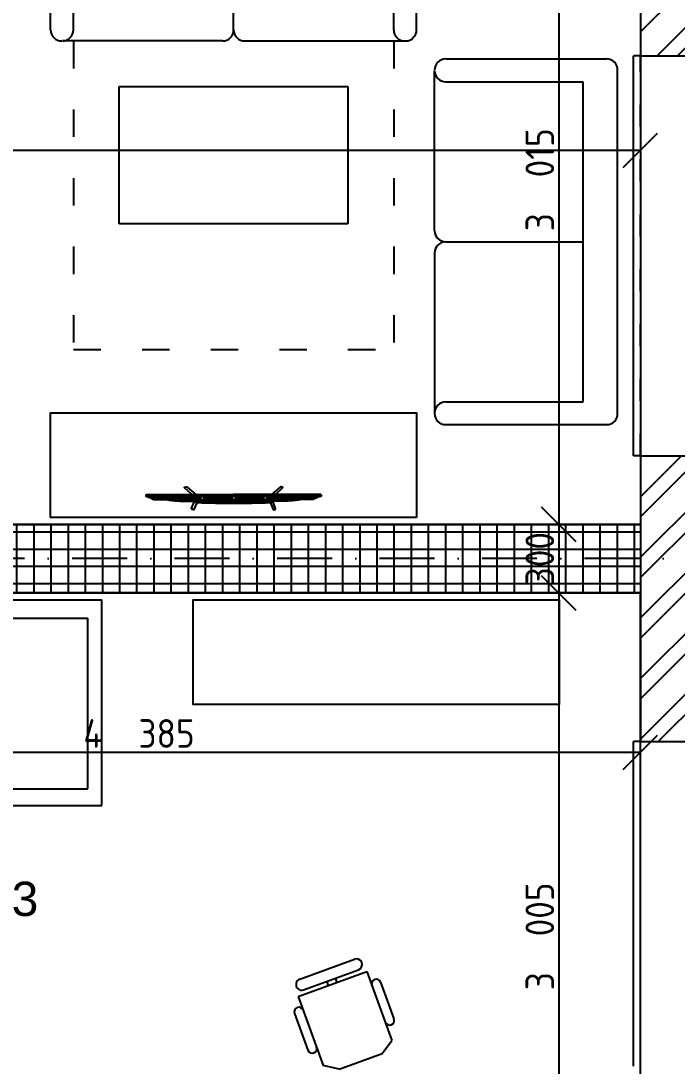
# Model space of a CAD drawing. Extents: x 4511820 to 5180432, y -1526536 to -944957.
# Drawn here: x 5153194 to 5156063, y -1214904 to -1210332 of the extents above; entities that cross this region are included whole.
import ezdxf

# ---------------------------------------------------------------- set-up
doc = ezdxf.new("R2010")
doc.units = 0
doc.header["$MEASUREMENT"] = 0
doc.linetypes.add('ACAD_ISO03W100', pattern=[30, 12, -18])
doc.linetypes.add('BODKOCIARKOVANA_3', pattern=[5.6, 3, -1.3, 0, -1.3])
doc.layers.get('0').update_dxf_attribs({"linetype": 'CONTINUOUS'})
doc.layers.get('Defpoints').update_dxf_attribs({"color": 61, "linetype": 'CONTINUOUS'})
for name, color, linetype in [('KÓTY', 4, 'CONTINUOUS'), ('MÚRY', 1, 'CONTINUOUS'), ('osi', 253, 'CONTINUOUS'), ('Plochy', 41, 'CONTINUOUS'), ('POPIS', 7, 'CONTINUOUS'), ('TENKÁ', 7, 'CONTINUOUS'), ('ZARIADENIE', 47, 'CONTINUOUS'), ('ŠRAFY', 82, 'CONTINUOUS')]:
    doc.layers.add(name, color=color, linetype=linetype)
doc.styles.add('ARIAL', font='arial.ttf')
doc.styles.add('STYLE1', font='isocp.shx')
doc.dimstyles.new('STANDARD-50', dxfattribs={"dimtxt": 125, "dimasz": 150, "dimexe": 10, "dimexo": 200, "dimgap": 20, "dimtad": 1, "dimdsep": 46, "dimlunit": 6, "dimtxsty": 'STYLE1', "dimblk1": 'OBLIQUE', "dimblk2": 'OBLIQUE', "dimsah": 1, "dimcen": 2.5, "dimse1": 1, "dimse2": 1, "dimadec": 0, "dimazin": 0, "dimtfac": 1, "dimtmove": 1, "dimatfit": 3, "dimldrblk": 'OBLIQUE', "dimfxl": 1, "dimtolj": 1, "dimtzin": 0, "dimarcsym": 0})
pattern_1 = [(45, (584112, 2493.08), (-132.5825215, 132.5825215), []), (45, (584200.39, 2493.08), (-132.5825215, 132.5825215), [])]

# ---------------------------------------------------------------- blocks, each defined once
blk = doc.blocks.new('_OBLIQUE')
at = {"color": 0, "linetype": 'ByBlock'}
blk.add_line((-0.5, -0.5), (0.5, 0.5), dxfattribs=at)
blk = doc.blocks.new('*D13709')
at = {"layer": 'Defpoints', "color": 0}
for p in [(5155902.5, -1212834.2), (5159049, -1212834.2), (5155902.5, -1218954.2)]:
    blk.add_point(p, dxfattribs=at)
at = {"layer": 'KÓTY', "color": 0, "lineweight": -2}
blk.add_line((5159049, -1218954.2), (5159049, -1212834.2), dxfattribs=at)
at = {"layer": 'KÓTY', "color": 0, "linetype": 'ByBlock', "lineweight": -2, "xscale": 150, "yscale": 150, "zscale": 150}
for p, rotation in [((5159049, -1212834.2), 90), ((5159049, -1218954.2), 270)]:
    blk.add_blockref('_OBLIQUE', p, dxfattribs=dict(at, rotation=rotation))
at = {"layer": 'KÓTY', "color": 0, "insert": (5158966.5, -1215894.2), "char_height": 125, "attachment_point": 5, "rotation": 90, "style": 'STYLE1'}
blk.add_mtext('\\A1;6ﾠ120', dxfattribs=at)
blk = doc.blocks.new('*D13710')
at = {"layer": 'Defpoints', "color": 0}
for p in [(5155902.5, -1212534.2), (5159049, -1212534.2), (5155902.5, -1212834.2)]:
    blk.add_point(p, dxfattribs=at)
at = {"layer": 'KÓTY', "color": 0, "lineweight": -2}
blk.add_line((5159049, -1212834.2), (5159049, -1212534.2), dxfattribs=at)
at = {"layer": 'KÓTY', "color": 0, "linetype": 'ByBlock', "lineweight": -2, "xscale": 150, "yscale": 150, "zscale": 150}
for p, rotation in [((5159049, -1212534.2), 90), ((5159049, -1212834.2), 270)]:
    blk.add_blockref('_OBLIQUE', p, dxfattribs=dict(at, rotation=rotation))
at = {"layer": 'KÓTY', "color": 0, "insert": (5158966.5, -1212684.2), "char_height": 125, "attachment_point": 5, "rotation": 90, "style": 'STYLE1'}
blk.add_mtext('\\A1;300', dxfattribs=at)
blk = doc.blocks.new('*D13711')
at = {"layer": 'Defpoints', "color": 0}
for p in [(5155902.5, -1206194.2), (5159049, -1206194.2), (5155902.5, -1212534.2)]:
    blk.add_point(p, dxfattribs=at)
at = {"layer": 'KÓTY', "color": 0, "lineweight": -2}
blk.add_line((5159049, -1212534.2), (5159049, -1206194.2), dxfattribs=at)
at = {"layer": 'KÓTY', "color": 0, "linetype": 'ByBlock', "lineweight": -2, "xscale": 150, "yscale": 150, "zscale": 150}
for p, rotation in [((5159049, -1206194.2), 90), ((5159049, -1212534.2), 270)]:
    blk.add_blockref('_OBLIQUE', p, dxfattribs=dict(at, rotation=rotation))
at = {"layer": 'KÓTY', "color": 0, "insert": (5158966.5, -1209364.2), "char_height": 125, "attachment_point": 5, "rotation": 90, "style": 'STYLE1'}
blk.add_mtext('\\A1;6ﾠ340', dxfattribs=at)
blk = doc.blocks.new('*D27192')
at = {"layer": 'Defpoints', "color": 0}
for p in [(5155902.5, -1206194.2), (5159049, -1206194.2), (5155902.5, -1212534.2)]:
    blk.add_point(p, dxfattribs=at)
at = {"layer": 'KÓTY', "color": 0, "lineweight": -2}
blk.add_line((5159049, -1212534.2), (5159049, -1206194.2), dxfattribs=at)
at = {"layer": 'KÓTY', "color": 0, "linetype": 'ByBlock', "lineweight": -2, "xscale": 150, "yscale": 150, "zscale": 150}
for p, rotation in [((5159049, -1206194.2), 90), ((5159049, -1212534.2), 270)]:
    blk.add_blockref('_OBLIQUE', p, dxfattribs=dict(at, rotation=rotation))
at = {"layer": 'KÓTY', "color": 0, "insert": (5158966.5, -1209364.2), "char_height": 125, "attachment_point": 5, "rotation": 90, "style": 'STYLE1'}
blk.add_mtext('\\A1;6ﾠ340', dxfattribs=at)
blk = doc.blocks.new('konf stol')
at = {"layer": 'ZARIADENIE', "color": 45, "ltscale": 0.25}
for p, q in [((4451679, -1342280.2), (4451679, -1341280.2)), ((4451679, -1341280.2), (4452279, -1341280.2)), ((4452279, -1341280.2), (4452279, -1342280.2)), ((4452279, -1342280.2), (4451679, -1342280.2))]:
    blk.add_line(p, q, dxfattribs=at)
blk = doc.blocks.new('JEDNOPOSTEL')
at = {"layer": 'ZARIADENIE', "ltscale": 0.25}
for p, q in [((4449069, -1322230.2), (4447069, -1322230.2)), ((4447069, -1323130.2), (4447069, -1322230.2)), ((4449069, -1322230.2), (4449069, -1323130.2)), ((4449069, -1323130.2), (4447069, -1323130.2)), ((4448913, -1323349.6), (4448929.1, -1323317.4))]:
    blk.add_line(p, q, dxfattribs=at)
at = {"layer": 'ZARIADENIE', "color": 76, "ltscale": 0.25}
for p, q in [((4448390.6, -1322311.3), (4447130.6, -1322311.3)), ((4447130.6, -1323056.9), (4447130.6, -1322311.3)), ((4448540.6, -1322461.3), (4448390.6, -1322311.3)), ((4448390.6, -1322461.3), (4448390.6, -1322311.3)), ((4448992.6, -1322311.3), (4448623.3, -1322311.3)), ((4448623.3, -1323056.9), (4448623.3, -1322311.3)), ((4448992.6, -1323056.9), (4448992.6, -1322311.3)), ((4448540.6, -1322461.3), (4448390.6, -1322461.3)), ((4448540.6, -1323056.9), (4448540.6, -1322461.3)), ((4448540.6, -1323056.9), (4447130.6, -1323056.9)), ((4448992.6, -1323056.9), (4448623.3, -1323056.9))]:
    blk.add_line(p, q, dxfattribs=at)
at = {"layer": 'ZARIADENIE'}
blk.add_lwpolyline([(4448669, -1323160.2), (4448669, -1323560.2), (4449069, -1323560.2), (4449069, -1323160.2)], close=True, dxfattribs=at)
at = {"layer": 'ZARIADENIE', "ltscale": 0.25}
for centre, radius in [((4448929.1, -1323317.4), 69.7), ((4448913, -1323349.6), 51.9)]:
    blk.add_circle(centre, radius, dxfattribs=at)
blk = doc.blocks.new('Tv06_top_cad-block.com')
at = {"color": 0}
for points in [[(-161.1, -3.4), (-173.3, 26.2, 0.359324), (-175.3, 27.3, 0.097501), (-182.8, 24.2, 0.350578), (-183.5, 22.1), (-171.1, -10.4)], [(161.1, -3.4), (173.3, 26.2, -0.359324), (175.3, 27.3, -0.097501), (182.8, 24.2, -0.350578), (183.5, 22.1), (171.1, -10.4)], [(-381.9, -38.8, -0.13121), (-383.2, -32.7, -0.169032), (-383, -32.3), (-381.8, -31.1, -0.205713), (-381.3, -30.9), (-378.5, -30.9, 0.118206), (-376.2, -30.4), (-351.4, -18.4, -0.105648), (-345.8, -17), (0, -17)], [(-339.3, -21.2), (-339.3, -21.2, 0.099639), (-344.3, -22.2), (-349.2, -24.6, 0.215889), (-350.7, -26.3, 0.476075), (-349.4, -28, 0.244765)], [(-295.5, -17), (-282, -15, -0.02037), (-255.8, -12, -0.012056), (-227.2, -10.7), (-169.3, -10.7)], [(-182.5, -38.8), (-214.4, -69.1, 0.250582), (-215, -71, 0.266718), (-214.3, -71.9, 0.084688)], [(-214.3, -71.9), (-207.3, -73.1, 0.211205), (-203.3, -72.1), (-165.2, -38.8)], [(-181.8, -17), (-178.5, -14, -0.213415), (-177.3, -13.6), (0, -13.6)], [(-172.1, -13.6, -0.072098), (-159.2, -3, -0.121861), (-158.4, -2.8)], [(-170.1, -10.6, -0.053076), (-160.2, -2.9), (-158.4, -2.8)], [(-147.6, -13.6), (-147.6, -7.5, -0.414214), (-147.4, -7.3), (-146.5, -7.3, -0.414214), (-146.3, -7.5), (-146.3, -13.6)], [(-146.8, -28, 0.414214), (-145, -26.2), (-145, -23, 0.414214), (-146.8, -21.2)], [(-143.9, -13.6), (-143.9, -7.5, -0.414214), (-143.7, -7.3), (-142.7, -7.3, -0.414214), (-142.6, -7.5), (-142.6, -13.6)], [(-140.2, -13.6), (-140.2, -7.5, -0.414214), (-140, -7.3), (-139, -7.3, -0.414214), (-138.8, -7.5), (-138.8, -13.6)], [(-136.4, -13.6), (-136.4, -7.5, -0.414214), (-136.3, -7.3), (-135.3, -7.3, -0.414214), (-135.1, -7.5), (-135.1, -13.6)], [(-132.7, -13.6), (-132.7, -7.5, -0.414214), (-132.5, -7.3), (-131.6, -7.3, -0.414214), (-131.4, -7.5), (-131.4, -13.6)], [(-128.8, -28, -0.414214), (-130.6, -26.2), (-130.6, -23, -0.414214), (-128.8, -21.2)], [(-129, -13.6), (-129, -7.5, -0.414214), (-128.8, -7.3), (-127.9, -7.3, -0.414214), (-127.7, -7.5), (-127.7, -13.6)], [(-125.3, -13.6), (-125.3, -7.5, -0.414214), (-125.1, -7.3), (-124.1, -7.3, -0.414214), (-124, -7.5), (-124, -13.6)], [(-121.6, -13.6), (-121.6, -7.5, -0.414214), (-121.4, -7.3), (-120.4, -7.3, -0.414214), (-120.2, -7.5), (-120.2, -13.6)], [(-117.8, -13.6), (-117.8, -7.5, -0.414214), (-117.7, -7.3), (-116.7, -7.3, -0.414214), (-116.5, -7.5), (-116.5, -13.6)], [(-114.1, -13.6), (-114.1, -7.5, -0.414214), (-113.9, -7.3), (-113, -7.3, -0.414214), (-112.8, -7.5), (-112.8, -13.6)], [(-110.4, -13.6), (-110.4, -7.5, -0.414214), (-110.2, -7.3), (-109.3, -7.3, -0.414214), (-109.1, -7.5), (-109.1, -13.6)], [(-106.7, -13.6), (-106.7, -7.5, -0.414214), (-106.5, -7.3), (-105.5, -7.3, -0.414214), (-105.4, -7.5), (-105.4, -13.6)], [(-103, -13.6), (-103, -7.5, -0.414214), (-102.8, -7.3), (-101.8, -7.3, -0.414214), (-101.6, -7.5), (-101.6, -13.6)], [(-99.2, -13.6), (-99.2, -7.5, -0.414214), (-99.1, -7.3), (-98.1, -7.3, -0.414214), (-97.9, -7.5), (-97.9, -13.6)], [(-95.5, -13.6), (-95.5, -7.5, -0.414214), (-95.3, -7.3), (-94.4, -7.3, -0.414214), (-94.2, -7.5), (-94.2, -13.6)], [(-91.8, -13.6), (-91.8, -7.5, -0.414214), (-91.6, -7.3), (-90.7, -7.3, -0.414214), (-90.5, -7.5), (-90.5, -13.6)], [(-88.1, -13.6), (-88.1, -7.5, -0.414214), (-87.9, -7.3), (-86.9, -7.3, -0.414214), (-86.8, -7.5), (-86.8, -13.6)], [(-84.4, -13.6), (-84.4, -7.5, -0.414214), (-84.2, -7.3), (-83.2, -7.3, -0.414214), (-83, -7.5), (-83, -13.6)], [(-80.6, -13.6), (-80.6, -7.5, -0.414214), (-80.5, -7.3), (-79.5, -7.3, -0.414214), (-79.3, -7.5), (-79.3, -13.6)], [(-76.9, -13.6), (-76.9, -7.5, -0.414214), (-76.7, -7.3), (-75.8, -7.3, -0.414214), (-75.6, -7.5), (-75.6, -13.6)], [(-73.2, -13.6), (-73.2, -7.5, -0.414214), (-73, -7.3), (-72.1, -7.3, -0.414214), (-71.9, -7.5), (-71.9, -13.6)], [(-69.5, -13.6), (-69.5, -7.5, -0.414214), (-69.3, -7.3), (-68.3, -7.3, -0.414214), (-68.2, -7.5), (-68.2, -13.6)], [(-65.8, -13.6), (-65.8, -7.5, -0.414214), (-65.6, -7.3), (-64.6, -7.3, -0.414214), (-64.4, -7.5), (-64.4, -13.6)], [(-62, -13.6), (-62, -7.5, -0.414214), (-61.9, -7.3), (-60.9, -7.3, -0.414214), (-60.7, -7.5), (-60.7, -13.6)], [(-58.3, -13.6), (-58.3, -7.5, -0.414214), (-58.1, -7.3), (-57.2, -7.3, -0.414214), (-57, -7.5), (-57, -13.6)], [(-54.6, -13.6), (-54.6, -7.5, -0.414214), (-54.4, -7.3), (-53.5, -7.3, -0.414214), (-53.3, -7.5), (-53.3, -13.6)], [(-50.9, -13.6), (-50.9, -7.5, -0.414214), (-50.7, -7.3), (-49.7, -7.3, -0.414214), (-49.6, -7.5), (-49.6, -13.6)], [(-47.2, -13.6), (-47.2, -7.5, -0.414214), (-47, -7.3), (-46, -7.3, -0.414214), (-45.8, -7.5), (-45.8, -13.6)], [(-43.4, -13.6), (-43.4, -7.5, -0.414214), (-43.3, -7.3), (-42.3, -7.3, -0.414214), (-42.1, -7.5), (-42.1, -13.6)], [(-39.7, -13.6), (-39.7, -7.5, -0.414214), (-39.5, -7.3), (-38.6, -7.3, -0.414214), (-38.4, -7.5), (-38.4, -13.6)], [(-36, -13.6), (-36, -7.5, -0.414214), (-35.8, -7.3), (-34.9, -7.3, -0.414214), (-34.7, -7.5), (-34.7, -13.6)], [(-32.3, -13.6), (-32.3, -7.5, -0.414214), (-32.1, -7.3), (-31.1, -7.3, -0.414214), (-31, -7.5), (-31, -13.6)], [(-28.6, -13.6), (-28.6, -7.5, -0.414214), (-28.4, -7.3), (-27.4, -7.3, -0.414214), (-27.2, -7.5), (-27.2, -13.6)], [(-24.8, -13.6), (-24.8, -7.5, -0.414214), (-24.7, -7.3), (-23.7, -7.3, -0.414214), (-23.5, -7.5), (-23.5, -13.6)], [(-21.1, -13.6), (-21.1, -7.5, -0.414214), (-20.9, -7.3), (-20, -7.3, -0.414214), (-19.8, -7.5), (-19.8, -13.6)], [(-17.4, -13.6), (-17.4, -7.5, -0.414214), (-17.2, -7.3), (-16.3, -7.3, -0.414214), (-16.1, -7.5), (-16.1, -13.6)], [(-13.7, -13.6), (-13.7, -7.5, -0.414214), (-13.5, -7.3), (-12.5, -7.3, -0.414214), (-12.4, -7.5), (-12.4, -13.6)], [(-10, -13.6), (-10, -7.5, -0.414214), (-9.8, -7.3), (-8.8, -7.3, -0.414214), (-8.6, -7.5), (-8.6, -13.6)], [(-10, -28, 0.414214), (-8.2, -26.2), (-8.2, -23, 0.414214), (-10, -21.2)], [(-6.2, -13.6), (-6.2, -7.5, -0.414214), (-6.1, -7.3), (-5.1, -7.3, -0.414214), (-4.9, -7.5), (-4.9, -13.6)], [(-2.5, -13.6), (-2.5, -7.5, -0.414214), (-2.3, -7.3), (-1.4, -7.3, -0.414214), (-1.2, -7.5), (-1.2, -13.6)], [(181.8, -17), (178.5, -14, 0.213415), (177.3, -13.6), (0, -13.6)], [(381.9, -38.8, 0.13121), (383.2, -32.7, 0.169032), (383, -32.3), (381.8, -31.1, 0.205713), (381.3, -30.9), (378.5, -30.9, -0.118206), (376.2, -30.4), (351.4, -18.4, 0.105648), (345.8, -17), (0, -17)], [(2.5, -13.6), (2.5, -7.5, 0.414214), (2.3, -7.3), (1.4, -7.3, 0.414214), (1.2, -7.5), (1.2, -13.6)], [(6.2, -13.6), (6.2, -7.5, 0.414214), (6.1, -7.3), (5.1, -7.3, 0.414214), (4.9, -7.5), (4.9, -13.6)], [(10, -28, -0.414214), (8.2, -26.2), (8.2, -23, -0.414214), (10, -21.2)], [(10, -13.6), (10, -7.5, 0.414214), (9.8, -7.3), (8.8, -7.3, 0.414214), (8.6, -7.5), (8.6, -13.6)], [(13.7, -13.6), (13.7, -7.5, 0.414214), (13.5, -7.3), (12.5, -7.3, 0.414214), (12.4, -7.5), (12.4, -13.6)], [(17.4, -13.6), (17.4, -7.5, 0.414214), (17.2, -7.3), (16.3, -7.3, 0.414214), (16.1, -7.5), (16.1, -13.6)], [(21.1, -13.6), (21.1, -7.5, 0.414214), (20.9, -7.3), (20, -7.3, 0.414214), (19.8, -7.5), (19.8, -13.6)], [(24.8, -13.6), (24.8, -7.5, 0.414214), (24.7, -7.3), (23.7, -7.3, 0.414214), (23.5, -7.5), (23.5, -13.6)], [(28.6, -13.6), (28.6, -7.5, 0.414214), (28.4, -7.3), (27.4, -7.3, 0.414214), (27.2, -7.5), (27.2, -13.6)], [(32.3, -13.6), (32.3, -7.5, 0.414214), (32.1, -7.3), (31.1, -7.3, 0.414214), (31, -7.5), (31, -13.6)], [(36, -13.6), (36, -7.5, 0.414214), (35.8, -7.3), (34.9, -7.3, 0.414214), (34.7, -7.5), (34.7, -13.6)], [(39.7, -13.6), (39.7, -7.5, 0.414214), (39.5, -7.3), (38.6, -7.3, 0.414214), (38.4, -7.5), (38.4, -13.6)], [(43.4, -13.6), (43.4, -7.5, 0.414214), (43.3, -7.3), (42.3, -7.3, 0.414214), (42.1, -7.5), (42.1, -13.6)], [(47.2, -13.6), (47.2, -7.5, 0.414214), (47, -7.3), (46, -7.3, 0.414214), (45.8, -7.5), (45.8, -13.6)], [(50.9, -13.6), (50.9, -7.5, 0.414214), (50.7, -7.3), (49.7, -7.3, 0.414214), (49.6, -7.5), (49.6, -13.6)], [(54.6, -13.6), (54.6, -7.5, 0.414214), (54.4, -7.3), (53.5, -7.3, 0.414214), (53.3, -7.5), (53.3, -13.6)], [(58.3, -13.6), (58.3, -7.5, 0.414214), (58.1, -7.3), (57.2, -7.3, 0.414214), (57, -7.5), (57, -13.6)], [(62, -13.6), (62, -7.5, 0.414214), (61.9, -7.3), (60.9, -7.3, 0.414214), (60.7, -7.5), (60.7, -13.6)], [(65.8, -13.6), (65.8, -7.5, 0.414214), (65.6, -7.3), (64.6, -7.3, 0.414214), (64.4, -7.5), (64.4, -13.6)], [(69.5, -13.6), (69.5, -7.5, 0.414214), (69.3, -7.3), (68.3, -7.3, 0.414214), (68.2, -7.5), (68.2, -13.6)], [(73.2, -13.6), (73.2, -7.5, 0.414214), (73, -7.3), (72.1, -7.3, 0.414214), (71.9, -7.5), (71.9, -13.6)], [(76.9, -13.6), (76.9, -7.5, 0.414214), (76.7, -7.3), (75.8, -7.3, 0.414214), (75.6, -7.5), (75.6, -13.6)], [(80.6, -13.6), (80.6, -7.5, 0.414214), (80.5, -7.3), (79.5, -7.3, 0.414214), (79.3, -7.5), (79.3, -13.6)], [(84.4, -13.6), (84.4, -7.5, 0.414214), (84.2, -7.3), (83.2, -7.3, 0.414214), (83, -7.5), (83, -13.6)], [(88.1, -13.6), (88.1, -7.5, 0.414214), (87.9, -7.3), (86.9, -7.3, 0.414214), (86.8, -7.5), (86.8, -13.6)], [(91.8, -13.6), (91.8, -7.5, 0.414214), (91.6, -7.3), (90.7, -7.3, 0.414214), (90.5, -7.5), (90.5, -13.6)], [(95.5, -13.6), (95.5, -7.5, 0.414214), (95.3, -7.3), (94.4, -7.3, 0.414214), (94.2, -7.5), (94.2, -13.6)], [(99.2, -13.6), (99.2, -7.5, 0.414214), (99.1, -7.3), (98.1, -7.3, 0.414214), (97.9, -7.5), (97.9, -13.6)], [(103, -13.6), (103, -7.5, 0.414214), (102.8, -7.3), (101.8, -7.3, 0.414214), (101.6, -7.5), (101.6, -13.6)], [(106.7, -13.6), (106.7, -7.5, 0.414214), (106.5, -7.3), (105.5, -7.3, 0.414214), (105.4, -7.5), (105.4, -13.6)], [(110.4, -13.6), (110.4, -7.5, 0.414214), (110.2, -7.3), (109.3, -7.3, 0.414214), (109.1, -7.5), (109.1, -13.6)], [(114.1, -13.6), (114.1, -7.5, 0.414214), (113.9, -7.3), (113, -7.3, 0.414214), (112.8, -7.5), (112.8, -13.6)], [(117.8, -13.6), (117.8, -7.5, 0.414214), (117.7, -7.3), (116.7, -7.3, 0.414214), (116.5, -7.5), (116.5, -13.6)], [(121.6, -13.6), (121.6, -7.5, 0.414214), (121.4, -7.3), (120.4, -7.3, 0.414214), (120.2, -7.5), (120.2, -13.6)], [(125.3, -13.6), (125.3, -7.5, 0.414214), (125.1, -7.3), (124.1, -7.3, 0.414214), (124, -7.5), (124, -13.6)], [(129, -13.6), (129, -7.5, 0.414214), (128.8, -7.3), (127.9, -7.3, 0.414214), (127.7, -7.5), (127.7, -13.6)], [(128.8, -28, 0.414214), (130.6, -26.2), (130.6, -23, 0.414214), (128.8, -21.2)], [(132.7, -13.6), (132.7, -7.5, 0.414214), (132.5, -7.3), (131.6, -7.3, 0.414214), (131.4, -7.5), (131.4, -13.6)], [(136.4, -13.6), (136.4, -7.5, 0.414214), (136.3, -7.3), (135.3, -7.3, 0.414214), (135.1, -7.5), (135.1, -13.6)], [(140.2, -13.6), (140.2, -7.5, 0.414214), (140, -7.3), (139, -7.3, 0.414214), (138.8, -7.5), (138.8, -13.6)], [(143.9, -13.6), (143.9, -7.5, 0.414214), (143.7, -7.3), (142.7, -7.3, 0.414214), (142.6, -7.5), (142.6, -13.6)], [(146.8, -28, -0.414214), (145, -26.2), (145, -23, -0.414214), (146.8, -21.2)], [(147.6, -13.6), (147.6, -7.5, 0.414214), (147.4, -7.3), (146.5, -7.3, 0.414214), (146.3, -7.5), (146.3, -13.6)], [(172.1, -13.6, 0.072098), (159.2, -3, 0.121861), (158.4, -2.8)], [(170.1, -10.6, 0.053076), (160.2, -2.9), (158.4, -2.8)], [(214.3, -71.9), (207.3, -73.1, -0.211205), (203.3, -72.1), (165.2, -38.8)], [(295.5, -17), (282, -15, 0.02037), (255.8, -12, 0.012056), (227.2, -10.7), (169.3, -10.7)], [(182.5, -38.8), (214.4, -69.1, -0.250582), (215, -71, -0.266718), (214.3, -71.9, -0.084688)], [(339.3, -21.2), (339.3, -21.2, -0.099639), (344.3, -22.2), (349.2, -24.6, -0.215889), (350.7, -26.3, -0.476075), (349.4, -28, -0.244765)]]:
    blk.add_lwpolyline(points, format="xyb", dxfattribs=at)
for points in [[(-381.9, -38.8), (0, -38.8)], [(-378.5, -30.9), (0, -30.9)], [(-349.4, -28), (-146.8, -28)], [(-339.3, -21.2), (-146.8, -21.2)], [(-158.6, -6.5), (0, -6.5)], [(-128.8, -21.2), (-10, -21.2)], [(-128.8, -28), (-10, -28)], [(158.6, -6.5), (0, -6.5)], [(378.5, -30.9), (0, -30.9)], [(381.9, -38.8), (0, -38.8)], [(128.8, -21.2), (10, -21.2)], [(128.8, -28), (10, -28)], [(339.3, -21.2), (146.8, -21.2)], [(349.4, -28), (146.8, -28)]]:
    blk.add_lwpolyline(points, dxfattribs=at)
for centre, radius, start, end in [((0, -4564), 4564, 90, 91.9893), ((0, -4564), 4564, 88.0107, 90), ((-170.5, -10.1), 0.6, 200.9784, 314.0295), ((170.5, -10.1), 0.6, 225.9705, 339.0216)]:
    blk.add_arc(centre, radius, start, end, dxfattribs=at)
blk = doc.blocks.new('TV')
at = {"layer": 'ZARIADENIE', "color": 8}
blk.add_blockref('Tv06_top_cad-block.com', (4448198.7, -1316337.8), dxfattribs=at)
blk = doc.blocks.new('*D28152')
at = {"layer": 'Defpoints', "color": 0}
for p in [(5149437.5, -1210897.5), (5155902.5, -1210897.5), (5155902.5, -1210897.5)]:
    blk.add_point(p, dxfattribs=at)
at = {"layer": 'KÓTY', "color": 0, "lineweight": -2}
blk.add_line((5149437.5, -1210897.5), (5155902.5, -1210897.5), dxfattribs=at)
at = {"layer": 'KÓTY', "color": 0, "linetype": 'ByBlock', "lineweight": -2, "xscale": 150, "yscale": 150, "zscale": 150, "rotation": 180}
blk.add_blockref('_OBLIQUE', (5149437.5, -1210897.5), dxfattribs=at)
at = {"layer": 'KÓTY', "color": 0, "linetype": 'ByBlock', "lineweight": -2, "xscale": 150, "yscale": 150, "zscale": 150}
blk.add_blockref('_OBLIQUE', (5155902.5, -1210897.5), dxfattribs=at)
at = {"layer": 'KÓTY', "color": 0, "insert": (5152670, -1210815), "char_height": 125, "attachment_point": 5, "style": 'STYLE1'}
blk.add_mtext('\\A1;6ﾠ465', dxfattribs=at)
blk = doc.blocks.new('*D28494')
at = {"layer": 'Defpoints', "color": 0}
for p in [(5155902.5, -1209519.2), (5155545, -1212534.2), (5155902.5, -1212534.2)]:
    blk.add_point(p, dxfattribs=at)
at = {"layer": 'KÓTY', "color": 0, "lineweight": -2}
blk.add_line((5155545, -1209519.2), (5155545, -1212534.2), dxfattribs=at)
at = {"layer": 'KÓTY', "color": 0, "linetype": 'ByBlock', "lineweight": -2, "xscale": 150, "yscale": 150, "zscale": 150}
for p, rotation in [((5155545, -1209519.2), 90), ((5155545, -1212534.2), 270)]:
    blk.add_blockref('_OBLIQUE', p, dxfattribs=dict(at, rotation=rotation))
at = {"layer": 'KÓTY', "color": 0, "insert": (5155462.5, -1211026.7), "char_height": 125, "attachment_point": 5, "rotation": 90, "style": 'STYLE1'}
blk.add_mtext('\\A1;3ﾠ015', dxfattribs=at)
blk = doc.blocks.new('*D28495')
at = {"layer": 'Defpoints', "color": 0}
for p in [(5155902.5, -1212534.2), (5155545, -1212834.2), (5155902.5, -1212834.2)]:
    blk.add_point(p, dxfattribs=at)
at = {"layer": 'KÓTY', "color": 0, "lineweight": -2}
blk.add_line((5155545, -1212534.2), (5155545, -1212834.2), dxfattribs=at)
at = {"layer": 'KÓTY', "color": 0, "linetype": 'ByBlock', "lineweight": -2, "xscale": 150, "yscale": 150, "zscale": 150}
for p, rotation in [((5155545, -1212534.2), 90), ((5155545, -1212834.2), 270)]:
    blk.add_blockref('_OBLIQUE', p, dxfattribs=dict(at, rotation=rotation))
at = {"layer": 'KÓTY', "color": 0, "insert": (5155462.5, -1212684.2), "char_height": 125, "attachment_point": 5, "rotation": 90, "style": 'STYLE1'}
blk.add_mtext('\\A1;300', dxfattribs=at)
blk = doc.blocks.new('*D28496')
at = {"layer": 'Defpoints', "color": 0}
for p in [(5155902.5, -1212834.2), (5155545, -1215839.2), (5155902.5, -1215839.2)]:
    blk.add_point(p, dxfattribs=at)
at = {"layer": 'KÓTY', "color": 0, "lineweight": -2}
blk.add_line((5155545, -1212834.2), (5155545, -1215839.2), dxfattribs=at)
at = {"layer": 'KÓTY', "color": 0, "linetype": 'ByBlock', "lineweight": -2, "xscale": 150, "yscale": 150, "zscale": 150}
for p, rotation in [((5155545, -1212834.2), 90), ((5155545, -1215839.2), 270)]:
    blk.add_blockref('_OBLIQUE', p, dxfattribs=dict(at, rotation=rotation))
at = {"layer": 'KÓTY', "color": 0, "insert": (5155462.5, -1214336.7), "char_height": 125, "attachment_point": 5, "rotation": 90, "style": 'STYLE1'}
blk.add_mtext('\\A1;3ﾠ005', dxfattribs=at)
blk = doc.blocks.new('*D28532')
at = {"layer": 'Defpoints', "color": 0}
for p in [(5155902.5, -1213484.2), (5155902.5, -1213531.5), (5151517.5, -1213603)]:
    blk.add_point(p, dxfattribs=at)
at = {"layer": 'KÓTY', "color": 0, "lineweight": -2}
blk.add_line((5151517.5, -1213531.5), (5155902.5, -1213531.5), dxfattribs=at)
at = {"layer": 'KÓTY', "color": 0, "linetype": 'ByBlock', "lineweight": -2, "xscale": 150, "yscale": 150, "zscale": 150, "rotation": 180}
blk.add_blockref('_OBLIQUE', (5151517.5, -1213531.5), dxfattribs=at)
at = {"layer": 'KÓTY', "color": 0, "linetype": 'ByBlock', "lineweight": -2, "xscale": 150, "yscale": 150, "zscale": 150}
blk.add_blockref('_OBLIQUE', (5155902.5, -1213531.5), dxfattribs=at)
at = {"layer": 'KÓTY', "color": 0, "insert": (5153710, -1213449), "char_height": 125, "attachment_point": 5, "style": 'STYLE1'}
blk.add_mtext('\\A1;4ﾠ385', dxfattribs=at)

msp = doc.modelspace()

# ---------------------------------------------------------------- hatches: boundary and pattern name
at = {"layer": 'ŠRAFY'}
h = msp.add_hatch(dxfattribs=at)
h.set_pattern_fill('ANSI32', color=256, scale=500)
h.set_pattern_definition(pattern_1)
h.paths.add_polyline_path([(5155902.5, -1209404.226), (5155902.5, -1209519.226), (5155902.5, -1210484.226), (5156212.5, -1210484.226), (5156282.5, -1210484.226), (5156282.5, -1208904.226), (5156212.5, -1208904.226), (5155902.5, -1208904.226)])
h = msp.add_hatch(dxfattribs=at)
h.set_pattern_fill('ANSI32', color=256, scale=500)
h.set_pattern_definition(pattern_1)
h.paths.add_polyline_path([(5155902.5, -1212234.226), (5155902.5, -1212534.226), (5155902.5, -1212834.226), (5155902.5, -1213484.226), (5156212.5, -1213484.226), (5156282.5, -1213484.226), (5156282.5, -1212234.226)])
at = {"layer": 'ŠRAFY', "ltscale": 0.25}
h = msp.add_hatch(dxfattribs=at)
h.set_pattern_fill('ANSI37', color=256, scale=600, angle=45)
h.set_pattern_definition([(90, (-3307273.674, 579782.7), (-75, 1e-14), []), (180, (-3307273.674, 579782.7), (-1e-14, -75), [])])
h.paths.add_polyline_path([(5149277.5, -1212834.226), (5149392.5, -1212834.226), (5149437.5, -1212834.226), (5149962.5, -1212834.226), (5150682.5, -1212834.226), (5151402.5, -1212834.226), (5151517.5, -1212834.226), (5155902.5, -1212834.226), (5155902.5, -1212534.226), (5150032.5, -1212534.226), (5149432.5, -1212534.226), (5149322.5, -1212534.226), (5149277.5, -1212534.226)])

# ---------------------------------------------------------------- linework, layer by layer
at = {"layer": 'MÚRY'}
for p, q in [((5155902.5, -1209519.226), (5155902.5, -1210484.226)), ((5155902.5, -1210484.226), (5156442.5, -1210484.226)), ((5155902.5, -1212234.226), (5155902.5, -1212534.226)), ((5155902.5, -1212234.226), (5156442.5, -1212234.226)), ((5149437.5, -1212534.226), (5155902.5, -1212534.226)), ((5151517.5, -1212834.226), (5155902.5, -1212834.226)), ((5155902.5, -1212834.226), (5155902.5, -1213484.226)), ((5155902.5, -1213484.226), (5156442.5, -1213484.226))]:
    msp.add_line(p, q, dxfattribs=at)
at = {"layer": 'osi', "linetype": 'BODKOCIARKOVANA_3', "ltscale": 80}
msp.add_line((5157242.5, -1212684.226), (5093572.5, -1212684.226), dxfattribs=at)
at = {"layer": 'Plochy'}
for points in [[(5155902.5, -1212534.226), (5149432.5, -1212534.226), (5149432.5, -1209519.226), (5151492.5, -1209519.226), (5151492.5, -1207579.226), (5152592.5, -1207579.226), (5152592.5, -1209519.226), (5155902.5, -1209519.226)], [(5155902.5, -1212834.226), (5151517.5, -1212834.226), (5151517.5, -1215839.226), (5155902.5, -1215839.226)]]:
    msp.add_lwpolyline(points, close=True, dxfattribs=at)
at = {"layer": 'TENKÁ', "ltscale": 0.25}
for p, q in [((5155872.5, -1212234.226), (5155872.5, -1210484.226)), ((5155902.5, -1210484.226), (5155872.5, -1210484.226)), ((5155902.5, -1212234.226), (5155872.5, -1212234.226)), ((5155872.5, -1214904.226), (5155872.5, -1213484.226)), ((5155902.5, -1213484.226), (5155872.5, -1213484.226))]:
    msp.add_line(p, q, dxfattribs=at)
at = {"layer": 'TENKÁ', "linetype": 'ACAD_ISO03W100', "ltscale": 8}
for p, q in [((5155902.5, -1212234.226), (5155902.5, -1210484.226)), ((5155902.5, -1214904.226), (5155902.5, -1213484.226))]:
    msp.add_line(p, q, dxfattribs=at)
at = {"layer": 'TENKÁ'}
msp.add_line((5155902.5, -1212534.226), (5155902.5, -1212834.226), dxfattribs=at)
at = {"layer": 'ZARIADENIE', "color": 30, "ltscale": 0.25}
for p, q in [((5153323.67, -1210370.662), (5153323.67, -1209667.79)), ((5154923.67, -1210370.662), (5154923.67, -1209667.79)), ((5153423.67, -1210370.662), (5153423.67, -1209769.226)), ((5154123.67, -1210370.662), (5154123.67, -1209769.226)), ((5154823.67, -1210370.662), (5154823.67, -1209769.226)), ((5154075.106, -1210419.226), (5153375.106, -1210419.226)), ((5154172.234, -1210419.226), (5154875.106, -1210419.226)), ((5155051.064, -1210498.056), (5155753.936, -1210498.056)), ((5155002.5, -1211249.492), (5155002.5, -1210549.492)), ((5155802.5, -1212049.492), (5155802.5, -1210546.621)), ((5155051.064, -1210598.056), (5155652.5, -1210598.056)), ((5155652.5, -1211998.056), (5155652.5, -1210598.056)), ((5155051.064, -1211298.056), (5155652.5, -1211298.056)), ((5155002.5, -1211346.621), (5155002.5, -1212049.492)), ((5155051.064, -1211998.056), (5155652.5, -1211998.056)), ((5155051.064, -1212098.056), (5155753.936, -1212098.056))]:
    msp.add_line(p, q, dxfattribs=at)
at = {"layer": 'ZARIADENIE', "color": 30, "linetype": 'ACAD_ISO03W100', "ltscale": 10}
for p, q in [((5153423.67, -1210419.226), (5153423.67, -1211769.226)), ((5154823.67, -1210419.226), (5154823.67, -1211769.226)), ((5153423.67, -1211769.226), (5154823.67, -1211769.226))]:
    msp.add_line(p, q, dxfattribs=at)
at = {"layer": 'ZARIADENIE', "color": 33, "ltscale": 0.25}
for p, q in [((5154412.892, -1214523.353), (5154651.963, -1214436.339)), ((5154406.018, -1214600.348), (5154706.72, -1214490.901)), ((5154429.993, -1214570.338), (5154669.064, -1214483.323)), ((5154706.72, -1214490.901), (5154816.166, -1214791.603)), ((5154530.735, -1214533.671), (5154537.575, -1214552.465)), ((5154568.322, -1214519.99), (5154575.163, -1214538.784)), ((5154766.047, -1214536.949), (5154824.632, -1214697.909)), ((5154406.018, -1214600.348), (5154515.465, -1214901.049)), ((5154390.17, -1214673.757), (5154448.755, -1214834.717)), ((5154773.466, -1214849.712), (5154816.166, -1214791.603)), ((5154585.527, -1214918.116), (5154773.466, -1214849.712)), ((5154585.527, -1214918.116), (5154515.465, -1214901.049))]:
    msp.add_line(p, q, dxfattribs=at)
at = {"layer": 'ZARIADENIE', "color": 45, "ltscale": 0.25}
for points in [[(5154923.67, -1212504.226), (5153323.67, -1212504.226), (5153323.67, -1212046.459), (5154923.67, -1212046.459)], [(5155547.5, -1213321.993), (5153947.5, -1213321.993), (5153947.5, -1212864.226), (5155547.5, -1212864.226)]]:
    msp.add_lwpolyline(points, close=True, dxfattribs=at)
at = {"layer": 'ZARIADENIE', "color": 30, "ltscale": 0.25}
for centre, start, end in [((5153372.234, -1210370.662), 180, 270), ((5153375.106, -1210370.662), 270, 0), ((5154075.106, -1210370.662), 270, 0), ((5154172.234, -1210370.662), 180, 270), ((5154872.234, -1210370.662), 180, 270), ((5154875.106, -1210370.662), 270, 0), ((5155051.064, -1210546.621), 90, 180), ((5155753.936, -1210546.621), 0, 90), ((5155051.064, -1210549.492), 180, 270), ((5155051.064, -1211249.492), 180, 270), ((5155051.064, -1211346.621), 90, 180), ((5155051.064, -1212046.621), 90, 180), ((5155051.064, -1212049.492), 180, 270), ((5155753.936, -1212049.492), 270, 0)]:
    msp.add_arc(centre, 48.564, start, end, dxfattribs=at)
at = {"layer": 'ZARIADENIE', "color": 33, "ltscale": 0.25}
for centre, radius, start, end in [((5154660.514, -1214459.831), 25, 290, 110), ((5154421.442, -1214546.846), 25, 110, 290), ((5154747.253, -1214543.789), 20, 20, 200), ((5154408.964, -1214666.917), 20, 20, 200), ((5154805.838, -1214704.749), 20, 200, 20), ((5154467.548, -1214827.877), 20, 200, 20)]:
    msp.add_arc(centre, radius, start, end, dxfattribs=at)

# ---------------------------------------------------------------- block references
at = {"layer": 'Plochy', "color": 2, "xscale": -1, "rotation": 180}
msp.add_blockref('TV', (705924.952, -2528780.885), dxfattribs=at)
at = {"layer": 'ZARIADENIE', "rotation": 90.00000000000001}
msp.add_blockref('konf stol', (3812343.479, -5662898.226), dxfattribs=at)
at = {"layer": 'ZARIADENIE', "color": 2, "xscale": -1, "rotation": 359.9999999999999}
msp.add_blockref('JEDNOPOSTEL', (9600616.5, 109365.965), dxfattribs=at)

# ---------------------------------------------------------------- texts
at = {"layer": 'POPIS', "lineweight": 40, "ltscale": 0.25, "style": 'ARIAL'}
msp.add_text('2.5-43', height=150, dxfattribs=at).set_placement((5152675.911, -1214247.614))

# ---------------------------------------------------------------- dimensions: what is measured, and where the dimension line sits
at = {"layer": 'KÓTY'}
for base, p1, p2, picture, middle in [((5159049, -1206194.226), (5155902.5, -1212534.226), (5155902.5, -1206194.226), '*D13711', (5158966.457, -1209364.226)), ((5159049, -1206194.226), (5155902.5, -1212534.226), (5155902.5, -1206194.226), '*D27192', (5158966.457, -1209364.226)), ((5155545, -1212534.226), (5155902.5, -1209519.226), (5155902.5, -1212534.226), '*D28494', (5155462.457, -1211026.726)), ((5155545, -1212834.226), (5155902.5, -1212534.226), (5155902.5, -1212834.226), '*D28495', (5155462.5, -1212684.226)), ((5159049, -1212534.226), (5155902.5, -1212834.226), (5155902.5, -1212534.226), '*D13710', (5158966.5, -1212684.226)), ((5155545, -1215839.226), (5155902.5, -1212834.226), (5155902.5, -1215839.226), '*D28496', (5155462.457, -1214336.726)), ((5159049, -1212834.226), (5155902.5, -1218954.226), (5155902.5, -1212834.226), '*D13709', (5158966.457, -1215894.226))]:
    dim = msp.add_linear_dim(base=base, p1=p1, p2=p2, angle=90, dimstyle='STANDARD-50', dxfattribs=at)
    dim.commit()
    dim.dimension.update_dxf_attribs({"geometry": picture, "text_midpoint": middle})
for base, p1, p2, picture, middle in [((5155902.5, -1210897.535), (5149437.5, -1210897.535), (5155902.5, -1210897.535), '*D28152', (5152670, -1210814.992)), ((5155902.5, -1213531.535), (5151517.5, -1213603.035), (5155902.5, -1213484.226), '*D28532', (5153710, -1213448.992))]:
    dim = msp.add_linear_dim(base=base, p1=p1, p2=p2, dimstyle='STANDARD-50', dxfattribs=at)
    dim.commit()
    dim.dimension.update_dxf_attribs({"geometry": picture, "text_midpoint": middle})

doc.saveas('drawing.dxf')
